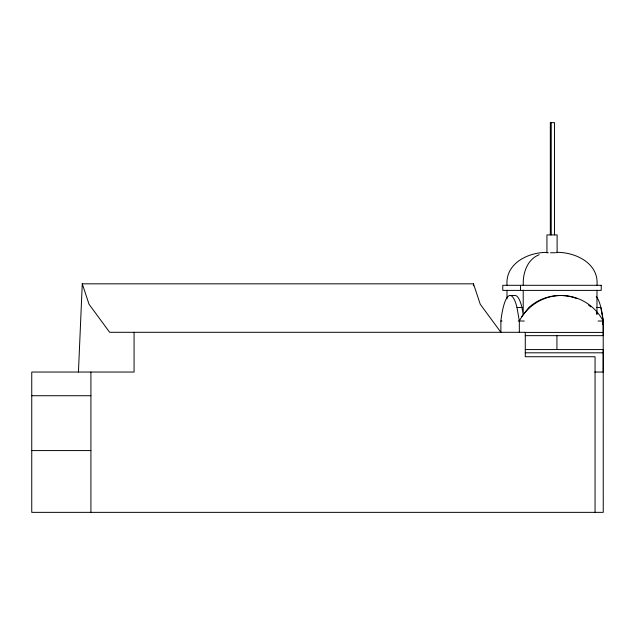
<?xml version="1.0" encoding="UTF-8"?>
<svg xmlns="http://www.w3.org/2000/svg" width="635" height="635" viewBox="0 0 635 635"><rect width="100%" height="100%" fill="white"/><g stroke="black" fill="none" stroke-linecap="round" stroke-linejoin="round"><path stroke-width="0.95" d="M78.438 372.039L82.272 283.829L473.488 283.829L480.25 304.236L500.88 332.303M473.4 285.813L473.488 283.829M523.264 285.298C522.7 273.304 527.09 259.469 539.178 254.714M507.055 285.298C505.071 263.588 528.082 252.198 546.806 252.412M521.692 316.603L528.868 307.467A48.895 47.752 -90 0 1 576.874 298.593M548.267 252.762L546.941 252.762L546.941 234.902L557.109 234.902L557.109 252.762M550.489 252.762L555.458 252.762M510.103 295.505L515.088 295.505A48.911 10.501 -90 0 1 521.97 307.467L523.216 314.587L523.216 290.147M500.88 332.423L500.88 321.016A48.911 10.501 -90 0 1 516.985 307.467L521.97 307.467M596.606 307.467L600.877 307.467L603.218 321.016L603.25 332.303M500.88 321.016L502.007 321.016M518.231 321.016L524.312 321.016M598.091 321.016L603.218 321.016L603.25 512.358L31.75 512.358L31.75 372.039L134.072 372.039L134.072 332.303M525.248 332.423L603.25 332.423L603.202 335.653L525.264 335.653M525.264 349.567L603.25 349.567L603.202 372.039L594.741 372.039M525.248 352.806L603.242 352.806M31.75 395.724L90.916 395.724M31.75 450.58L90.916 450.58M556.316 252.341C575.27 251.992 598.995 263.152 596.995 285.298M82.272 283.829L89.035 304.236L109.664 332.303L525.288 332.303L525.288 356.727L595.058 356.727L595.058 512.358M596.654 312.666L596.956 314.404L596.995 290.147M516.985 307.467L519.327 321.016L519.327 332.423M556.935 335.653L556.935 349.567M554.53 234.902L554.53 122.642L550.331 122.642L550.331 234.902M551.22 122.642L551.22 234.902M520.51 285.298L520.51 290.401M506.992 290.147L506.992 298.879M90.916 372.039L90.916 512.358M519.327 321.016A48.895 47.752 -90 0 1 561.261 295.505A48.895 47.752 -90 0 1 603.202 321.016L603.218 324.787L603.202 321.016A48.911 10.517 90 0 0 596.257 296.624M588.534 305.062A48.895 47.752 -90 0 1 590.756 306.856M601.218 285.298L502.769 285.298L502.769 290.401L601.218 290.401L601.218 285.298"/></g></svg>
